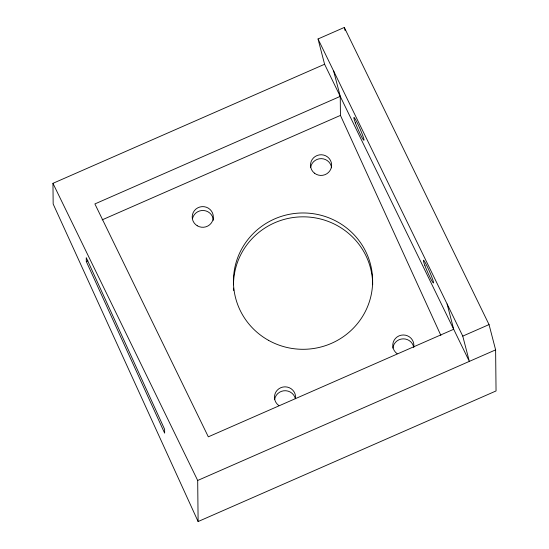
<?xml version="1.0" encoding="UTF-8"?>
<svg xmlns="http://www.w3.org/2000/svg" width="549" height="549" viewBox="0 0 549 549"><rect width="100%" height="100%" fill="white"/><g stroke="black" fill="none" stroke-linecap="round" stroke-linejoin="round"><path stroke-width="0.82" d="M318.022 38.972L344.312 27.45L489.042 324.589L495.617 349.871L496.049 390.95L198.114 521.55L53.171 204.008L52.951 183.332L324.596 64.254L318.022 38.972L462.759 336.112L469.333 361.393L324.596 64.254M333.668 71.096L340.243 96.377L94.888 203.933L208.325 436.826L453.687 329.27L447.112 303.988M102.141 219.861L340.442 115.4L340.243 96.377M86.303 261.516L86.262 257.659L164.618 429.304L164.652 433.161L86.303 261.516L87.854 260.844M462.759 336.112L489.042 324.589M198.114 521.55L197.688 480.471L495.617 349.871M52.951 183.332L197.688 480.471M340.442 115.4L440.874 335.418M344.312 27.45L345.156 30.71M233.723 290.524A69.593 68.165 -0.6 0 1 233.565 288.088M233.497 284.821A69.593 68.165 -0.6 0 1 303.082 216.828A69.593 68.165 -0.6 0 1 372.675 284.759M397.133 353.7A10.561 10.342 -0.6 0 1 399.02 335.878A10.561 10.342 -0.6 0 1 413.829 346.378M278.837 405.553A10.561 10.342 -0.6 0 1 280.724 387.738A10.561 10.342 -0.6 0 1 295.534 398.238M192.582 218.228A10.561 10.342 -0.6 0 1 213.355 220.327M274.665 399.308A10.561 10.342 -0.6 0 1 295.369 398.739M392.864 348.121A10.561 10.342 -0.6 0 1 413.795 347.544M310.665 167.404A10.561 10.342 -0.6 0 1 331.596 167.809M268.434 340.291A69.593 68.165 -0.6 0 0 372.634 280.903A69.593 68.165 -0.6 0 0 268.07 222.215A69.593 68.165 -0.6 0 0 268.434 340.291M197.228 225.763A10.561 10.342 -0.6 0 0 213.321 217.239A10.561 10.342 -0.6 0 0 197.75 207.851A10.561 10.342 -0.6 0 0 197.228 225.763M314.467 173.175A10.561 10.342 -0.6 0 0 331.5 166.642A10.561 10.342 -0.6 0 0 317.219 155.463A10.561 10.342 -0.6 0 0 314.467 173.175M424.912 265.579A12.476 1.002 66.3 0 0 433.381 282.968A12.476 1.002 66.3 0 0 427.005 266.059A12.476 1.002 66.3 0 0 424.912 265.579M355.402 122.88A12.476 1.002 66.3 0 0 363.87 140.263A12.476 1.002 66.3 0 0 357.495 123.353A12.476 1.002 66.3 0 0 355.402 122.88"/></g></svg>
